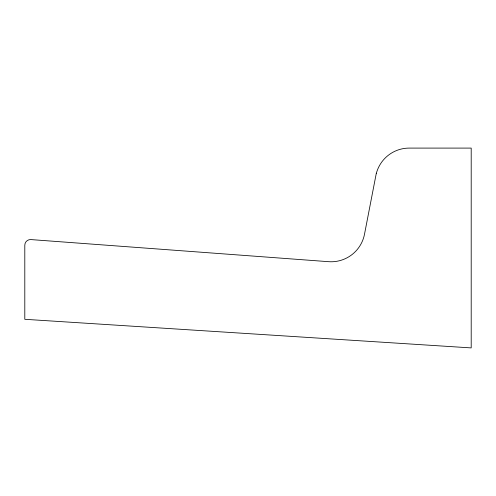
<?xml version="1.0" encoding="UTF-8"?>
<svg xmlns="http://www.w3.org/2000/svg" width="496" height="496" viewBox="0 0 496 496"><rect width="100%" height="100%" fill="white"/><g stroke="black" fill="none" stroke-linecap="round" stroke-linejoin="round"><path stroke-width="0.74" d="M376.309 173.259L364.504 234.23A34.013 34.013 0 0 1 328.594 261.683L30.888 239.58A5.667 5.667 0 0 0 24.8 245.229L24.8 319.3L471.2 347.907L471.2 148.093L409.212 148.093A34.013 34.013 0 0 0 376.948 171.349L376.309 173.259"/></g></svg>
